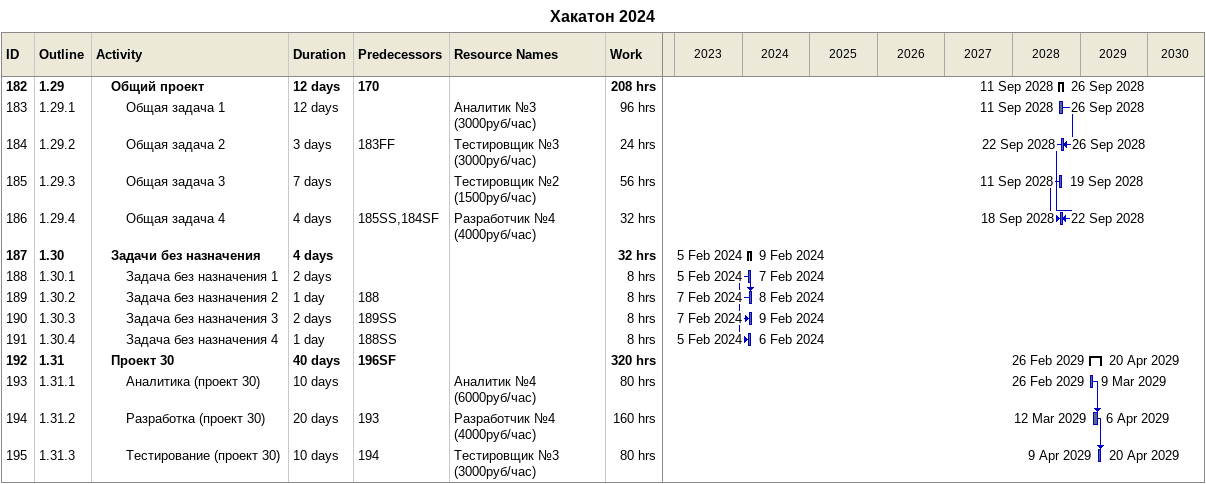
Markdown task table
Хакатон 2024

| ID | WBS | Task | Duration | Start | Finish | Predecessors | Resources | Work (h) |
|---|---|---|---|---|---|---|---|---|
| 182 | 1.29 | **Общий проект** | 12d | 2028-09-11 | 2028-09-26 | 170 |  | 208 |
| 183 | 1.29.1 | Общая задача 1 | 12d | 2028-09-11 | 2028-09-26 |  | Аналитик №3 (3000руб/час) | 96 |
| 184 | 1.29.2 | Общая задача 2 | 3d | 2028-09-22 | 2028-09-26 | 183FF | Тестировщик №3 (3000руб/час) | 24 |
| 185 | 1.29.3 | Общая задача 3 | 7d | 2028-09-11 | 2028-09-19 |  | Тестировщик №2 (1500руб/час) | 56 |
| 186 | 1.29.4 | Общая задача 4 | 4d | 2028-09-18 | 2028-09-22 | 185SS, 184SF | Разработчик №4 (4000руб/час) | 32 |
| 187 | 1.30 | **Задачи без назначения** | 4d | 2024-02-05 | 2024-02-09 |  |  | 32 |
| 188 | 1.30.1 | Задача без назначения 1 | 2d | 2024-02-05 | 2024-02-07 |  |  | 8 |
| 189 | 1.30.2 | Задача без назначения 2 | 1d | 2024-02-07 | 2024-02-08 | 188 |  | 8 |
| 190 | 1.30.3 | Задача без назначения 3 | 2d | 2024-02-07 | 2024-02-09 | 189SS |  | 8 |
| 191 | 1.30.4 | Задача без назначения 4 | 1d | 2024-02-05 | 2024-02-06 | 188SS |  | 8 |
| 192 | 1.31 | **Проект 30** | 40d | 2029-02-26 | 2029-04-20 | 196SF |  | 320 |
| 193 | 1.31.1 | Аналитика (проект 30) | 10d | 2029-02-26 | 2029-03-09 |  | Аналитик №4 (6000руб/час) | 80 |
| 194 | 1.31.2 | Разработка (проект 30) | 20d | 2029-03-12 | 2029-04-06 | 193 | Разработчик №4 (4000руб/час) | 160 |
| 195 | 1.31.3 | Тестирование (проект 30) | 10d | 2029-04-09 | 2029-04-20 | 194 | Тестировщик №3 (3000руб/час) | 80 |
